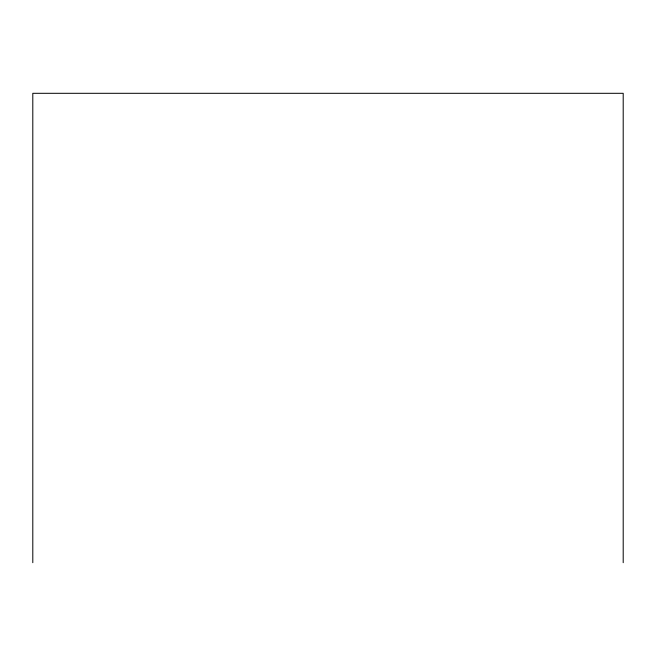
<?xml version="1.0" encoding="UTF-8"?>
<svg xmlns="http://www.w3.org/2000/svg" width="656" height="656" viewBox="0 0 656 656"><rect width="100%" height="100%" fill="white"/><g stroke="black" fill="none" stroke-linecap="round" stroke-linejoin="round"><path stroke-width="0.98" d="M623.2 562.692L623.2 93.308L32.8 93.308L32.8 562.692"/></g></svg>
